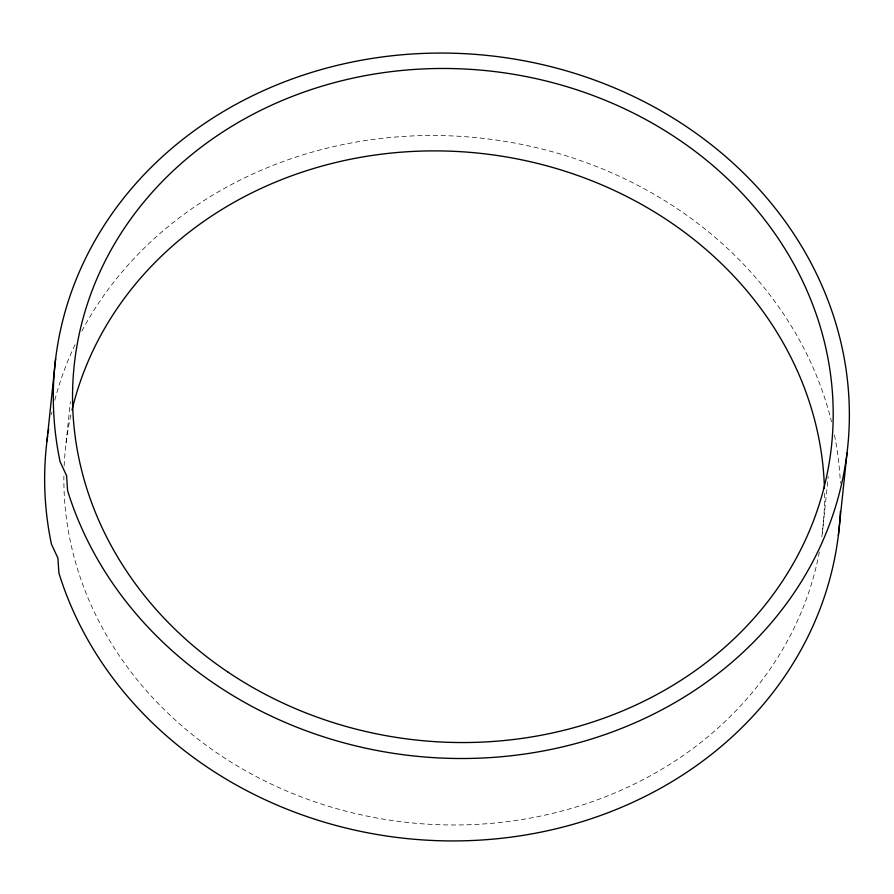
<?xml version="1.0" encoding="UTF-8"?>
<svg xmlns="http://www.w3.org/2000/svg" width="894" height="894" viewBox="0 0 894 894"><rect width="100%" height="100%" fill="white"/><g stroke="black" fill="none" stroke-linecap="round" stroke-linejoin="round"><path stroke-width="0.67" stroke-dasharray="4.47 3.35" d="M66.1 442.876L70.425 401.663M822.312 532.992L828.235 476.67M51.394 414.604A398.5 352.18 6 0 1 51.964 411.978M54.791 400.221A398.5 352.18 6 0 1 75.711 343.262M81.846 331.126A398.5 352.18 6 0 1 486.459 138.749A398.5 352.18 6 0 1 831.498 421.733M834.46 434.976A398.5 352.18 6 0 1 840.371 483.118M824.525 493.332A380.799 336.535 6 0 1 821.642 538.065M819.351 551.989A380.799 336.535 6 0 1 411.005 822.826A380.799 336.535 6 0 1 63.887 476.111M64.167 465.863A380.799 336.535 6 0 1 71.431 412.581"/><path stroke-width="1.34" d="M46.969 441.055L55.64 358.639M838.36 535.361L847.031 452.945M840.382 511.312A398.5 352.18 6 0 1 488.124 839.544A398.5 352.18 6 0 1 58.915 573.054L57.898 558.079L51.427 544.111A398.5 352.18 6 0 1 47.673 435.747M48.064 433.087A398.5 352.18 6 0 1 48.678 429.109M72.012 410.078A380.799 336.535 6 0 1 478.838 153.187A380.799 336.535 6 0 1 824.424 488.202M66.569 475.664L60.088 461.684A398.5 352.18 6 0 1 573.054 72.85A398.5 352.18 6 0 1 726.788 666.6A398.5 352.18 6 0 1 67.586 490.627L66.569 475.664M228.205 672.254A380.799 336.535 6 0 0 830.973 450.565A380.799 336.535 6 0 0 299.423 93.714A380.799 336.535 6 0 0 228.205 672.254"/></g></svg>
